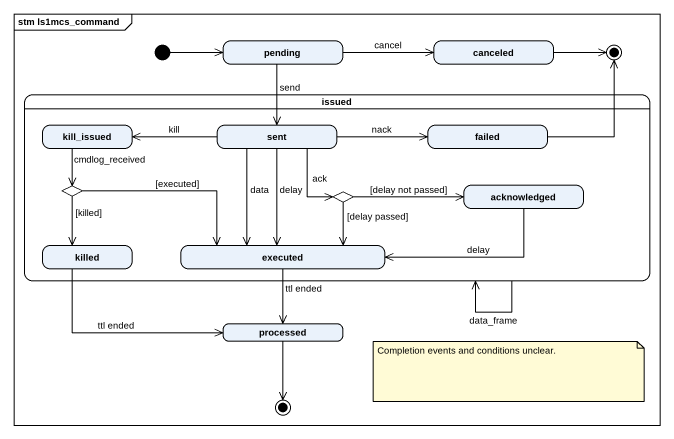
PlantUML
@startuml
mainframe stm ls1mcs_command
hide empty description
state pending
state canceled
state final1 <<end>>
state issued {
  state kill_issued
  state sent
  state failed
  state choice1 <<choice>>
  state choice2 <<choice>>
  state acknowledged
  state killed
  state executed
}
state processed
state final2 <<end>>
[*] -right-> pending
pending -right-> canceled : cancel
pending --> sent : send
canceled -right-> final1
issued --> issued : data_frame
kill_issued --> choice1 : cmdlog_received
sent -left-> kill_issued : kill
sent -right-> failed : nack
sent --> choice2 : ack
sent --> executed : data
sent --> executed : delay
failed -up-> final1
choice1 --> killed : [killed]
choice1 -right-> executed : [executed]
choice2 -right-> acknowledged : [delay not passed]
choice2 --> executed : [delay passed]
acknowledged -left-> executed : delay
killed -right-> processed : ttl ended
executed --> processed : ttl ended
processed --> final2
note as N1
  Completion events and conditions unclear.
end note
@enduml
